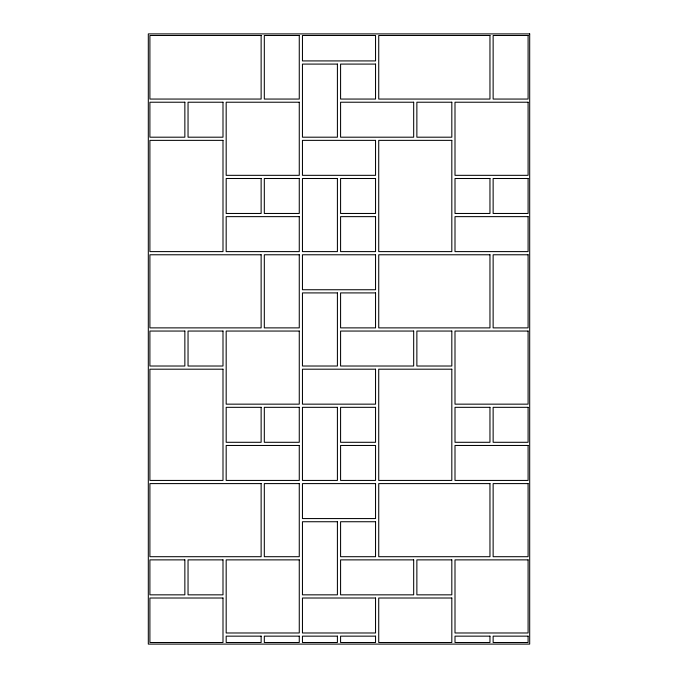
<?xml version="1.0" encoding="UTF-8"?>
<svg xmlns="http://www.w3.org/2000/svg" width="678" height="678" viewBox="0 0 678 678"><rect width="100%" height="100%" fill="white"/><g stroke="black" fill="none" stroke-linecap="round" stroke-linejoin="round"><path stroke-width="1.02" d="M529.688 33.9L148.312 33.9L148.312 644.1L529.688 644.1L529.688 33.9M261.132 35.493L149.906 35.493L149.897 99.056L261.132 99.056L261.132 35.493M299.269 35.493L264.318 35.493L264.31 99.056L299.269 99.056L299.269 35.493M375.544 35.493L302.456 35.493L302.456 60.918L375.544 60.918L375.544 35.493M489.957 35.493L378.731 35.493L378.731 99.056L489.957 99.056L489.957 35.493M528.094 35.493L493.143 35.493L493.135 99.056L528.094 99.056L528.094 35.493M337.407 64.088L302.456 64.088L302.456 137.193L337.407 137.193L337.407 64.088M375.544 64.088L340.585 64.088L340.585 99.056L375.544 99.056L375.544 64.088M184.857 102.225L149.897 102.225L149.897 137.193L184.857 137.193L184.857 102.225M222.994 102.225L188.043 102.225L188.043 137.193L222.994 137.193L222.994 102.225M299.269 102.225L226.172 102.225L226.181 175.331L299.269 175.331L299.269 102.225M413.682 102.225L340.585 102.225L340.585 137.193L413.682 137.193L413.682 102.225M451.819 102.225L416.868 102.225L416.868 137.193L451.819 137.193L451.819 102.225M528.094 102.225L454.997 102.225L455.006 175.331L528.094 175.331L528.094 102.225M222.994 140.363L149.897 140.371L149.906 251.606L222.994 251.606L222.994 140.363M375.544 140.371L302.456 140.363L302.456 175.331L375.544 175.331L375.544 140.371M451.819 140.363L378.722 140.371L378.731 251.606L451.819 251.606L451.819 140.363M261.132 178.5L226.181 178.5L226.181 213.468L261.132 213.468L261.132 178.5M299.269 178.5L264.31 178.5L264.318 213.468L299.269 213.468L299.269 178.5M337.407 178.5L302.456 178.5L302.456 251.606L337.407 251.606L337.407 178.5M375.544 178.5L340.585 178.5L340.585 213.468L375.544 213.468L375.544 178.5M489.957 178.5L455.006 178.5L455.006 213.468L489.957 213.468L489.957 178.5M528.094 178.5L493.135 178.5L493.143 213.468L528.094 213.468L528.094 178.5M299.269 216.638L226.181 216.638L226.172 251.606L299.269 251.606L299.269 216.638M375.544 216.638L340.585 216.638L340.593 251.606L375.544 251.606L375.544 216.638M528.094 216.638L455.006 216.638L454.997 251.606L528.094 251.606L528.094 216.638M261.132 254.775L149.906 254.775L149.897 327.881L261.132 327.881L261.132 254.775M299.269 254.775L264.318 254.775L264.31 327.881L299.269 327.881L299.269 254.775M375.544 254.775L302.456 254.775L302.456 289.743L375.544 289.743L375.544 254.775M489.957 254.775L378.731 254.775L378.731 327.881L489.957 327.881L489.957 254.775M528.094 254.775L493.143 254.775L493.135 327.881L528.094 327.881L528.094 254.775M337.407 292.913L302.456 292.913L302.456 366.018L337.407 366.018L337.407 292.913M375.544 292.913L340.585 292.913L340.585 327.881L375.544 327.881L375.544 292.913M184.857 331.05L149.897 331.05L149.897 366.018L184.857 366.018L184.857 331.05M222.994 331.05L188.043 331.05L188.043 366.018L222.994 366.018L222.994 331.05M299.269 331.05L226.172 331.05L226.181 404.156L299.269 404.156L299.269 331.05M413.682 331.05L340.585 331.05L340.585 366.018L413.682 366.018L413.682 331.05M451.819 331.05L416.868 331.05L416.868 366.018L451.819 366.018L451.819 331.05M528.094 331.05L454.997 331.05L455.006 404.156L528.094 404.156L528.094 331.05M222.994 369.188L149.897 369.188L149.906 480.431L222.994 480.431L222.994 369.188M375.544 369.188L302.456 369.188L302.456 404.156L375.544 404.156L375.544 369.188M451.819 369.188L378.722 369.188L378.731 480.431L451.819 480.431L451.819 369.188M261.132 407.325L226.181 407.325L226.181 442.293L261.132 442.293L261.132 407.325M299.269 407.325L264.31 407.325L264.318 442.293L299.269 442.293L299.269 407.325M337.407 407.325L302.456 407.325L302.456 480.431L337.407 480.431L337.407 407.325M375.544 407.325L340.585 407.325L340.585 442.293L375.544 442.293L375.544 407.325M489.957 407.325L455.006 407.325L455.006 442.293L489.957 442.293L489.957 407.325M528.094 407.325L493.135 407.325L493.143 442.293L528.094 442.293L528.094 407.325M299.269 445.463L226.181 445.463L226.172 480.431L299.269 480.431L299.269 445.463M375.544 445.463L340.585 445.463L340.593 480.431L375.544 480.431L375.544 445.463M528.094 445.463L455.006 445.463L454.997 480.431L528.094 480.431L528.094 445.463M261.132 483.6L149.906 483.6L149.897 556.706L261.132 556.706L261.132 483.6M299.269 483.6L264.318 483.6L264.31 556.706L299.269 556.706L299.269 483.6M375.544 483.6L302.456 483.6L302.456 518.568L375.544 518.568L375.544 483.6M489.957 483.6L378.731 483.6L378.731 556.706L489.957 556.706L489.957 483.6M528.094 483.6L493.143 483.6L493.135 556.706L528.094 556.706L528.094 483.6M337.407 521.738L302.456 521.738L302.456 594.843L337.407 594.843L337.407 521.738M375.544 521.738L340.585 521.738L340.585 556.706L375.544 556.706L375.544 521.738M184.857 559.875L149.897 559.875L149.897 594.843L184.857 594.843L184.857 559.875M222.994 559.875L188.043 559.875L188.043 594.843L222.994 594.843L222.994 559.875M299.269 559.875L226.172 559.875L226.181 632.981L299.269 632.981L299.269 559.875M413.682 559.875L340.585 559.875L340.585 594.843L413.682 594.843L413.682 559.875M451.819 559.875L416.868 559.875L416.868 594.843L451.819 594.843L451.819 559.875M528.094 559.875L454.997 559.875L455.006 632.981L528.094 632.981L528.094 559.875M222.994 598.013L149.897 598.013L149.906 642.507L222.994 642.507L222.994 598.013M375.544 598.013L302.456 598.013L302.456 632.981L375.544 632.981L375.544 598.013M451.819 598.013L378.722 598.013L378.731 642.507L451.819 642.507L451.819 598.013M261.132 636.15L226.181 636.15L226.181 642.507L261.132 642.507L261.132 636.15M299.269 636.15L264.31 636.15L264.318 642.507L299.269 642.507L299.269 636.15M337.407 636.15L302.456 636.15L302.456 642.507L337.407 642.507L337.407 636.15M375.544 636.15L340.585 636.15L340.593 642.507L375.544 642.507L375.544 636.15M489.957 636.15L455.006 636.15L455.006 642.507L489.957 642.507L489.957 636.15M528.094 636.15L493.135 636.15L493.143 642.507L528.094 642.507L528.094 636.15"/></g></svg>
